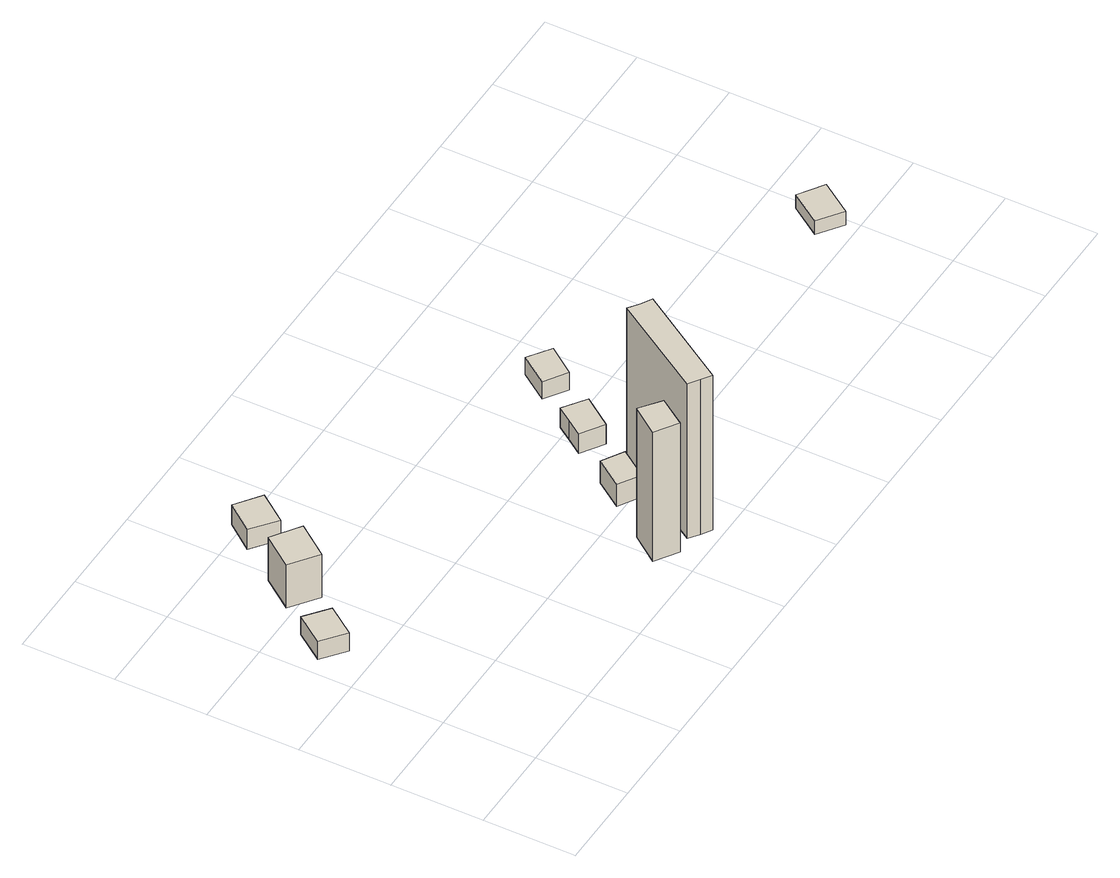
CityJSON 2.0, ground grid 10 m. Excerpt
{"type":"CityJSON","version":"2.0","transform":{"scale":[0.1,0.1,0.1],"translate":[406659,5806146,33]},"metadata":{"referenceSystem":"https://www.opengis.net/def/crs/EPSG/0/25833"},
"CityObjects":{
"building1":{"type":"Building","attributes":{"Gemeindeschluessel":"11000009","BezugspunktDach":"2200","function":"31001_1312","measuredHeight":2.26,"storeysAboveGround":1},"address":[{"country":"Germany","locality":"Berlin","thoroughfareNumber":"19","thoroughfareName":"Sportpromenade"}],"geometry":[{"type":"Solid","lod":"1","boundaries":[[[[0,1,2,3]],[[4,5,6,7]],[[4,7,3,2]],[[5,4,2,1]],[[6,5,1,0]],[[7,6,0,3]]]]}]},
"building2":{"type":"Building","attributes":{"Gemeindeschluessel":"11000009","BezugspunktDach":"2200","function":"31001_1312","measuredHeight":5.49,"storeysAboveGround":1},"address":[{"country":"Germany","locality":"Berlin","thoroughfareNumber":"19 (1)","thoroughfareName":"Sportpromenade"}],"geometry":[{"type":"Solid","lod":"1","boundaries":[[[[8,9,10,11]],[[12,13,14,15]],[[12,15,11,10]],[[13,12,10,9]],[[14,13,9,8]],[[15,14,8,11]]]]}]},
"building3":{"type":"Building","attributes":{"Gemeindeschluessel":"11000009","BezugspunktDach":"2200","function":"31001_1312","measuredHeight":2.49,"storeysAboveGround":1},"address":[{"country":"Germany","locality":"Berlin","thoroughfareNumber":"19 (2)","thoroughfareName":"Sportpromenade"}],"geometry":[{"type":"Solid","lod":"1","boundaries":[[[[16,17,18,19]],[[20,21,22,23]],[[20,23,19,18]],[[21,20,18,17]],[[22,21,17,16]],[[23,22,16,19]]]]}]},
"building4":{"type":"Building","attributes":{"Gemeindeschluessel":"11000009","BezugspunktDach":"2200","function":"31001_1312","measuredHeight":16.51,"storeysAboveGround":1},"address":[{"country":"Germany","locality":"Berlin","thoroughfareNumber":"21 (2)","thoroughfareName":"Sportpromenade"}],"geometry":[{"type":"Solid","lod":"1","boundaries":[[[[24,25,26,27]],[[28,29,30,31]],[[28,31,27,26]],[[29,28,26,25]],[[30,29,25,24]],[[31,30,24,27]]]]}]},
"building5":{"type":"Building","attributes":{"Gemeindeschluessel":"11000009","BezugspunktDach":"2200","function":"31001_1312","measuredHeight":2.75,"storeysAboveGround":1},"address":[{"country":"Germany","locality":"Berlin","thoroughfareNumber":"21 (3)","thoroughfareName":"Sportpromenade"}],"geometry":[{"type":"Solid","lod":"1","boundaries":[[[[32,33,34,35]],[[36,37,38,39]],[[36,39,35,34]],[[37,36,34,33]],[[38,37,33,32]],[[39,38,32,35]]]]}]},
"building6":{"type":"Building","attributes":{"Gemeindeschluessel":"11000009","BezugspunktDach":"2200","function":"31001_2000","measuredHeight":20.34,"storeysAboveGround":1},"address":[{"country":"Germany","locality":"Berlin","thoroughfareNumber":"21 (8)","thoroughfareName":"Sportpromenade"}],"geometry":[{"type":"Solid","lod":"1","boundaries":[[[[40,41,42,43,44,45]],[[46,47,48,49,50,51]],[[46,51,45,44]],[[47,46,44,43]],[[48,47,43,42]],[[49,48,42,41]],[[50,49,41,40]],[[51,50,40,45]]]]}]},
"building7":{"type":"Building","attributes":{"Gemeindeschluessel":"11000009","BezugspunktDach":"2200","function":"31001_1312","measuredHeight":2.62,"storeysAboveGround":1},"address":[{"country":"Germany","locality":"Berlin","thoroughfareNumber":"21 (4)","thoroughfareName":"Sportpromenade"}],"geometry":[{"type":"Solid","lod":"1","boundaries":[[[[52,53,54,55,56]],[[57,58,59,60,61]],[[57,61,56,55]],[[58,57,55,54]],[[59,58,54,53]],[[60,59,53,52]],[[61,60,52,56]]]]}]},
"building8":{"type":"Building","attributes":{"Gemeindeschluessel":"11000009","BezugspunktDach":"2200","function":"31001_1312","measuredHeight":2.5,"storeysAboveGround":1},"address":[{"country":"Germany","locality":"Berlin","thoroughfareNumber":"21 (5)","thoroughfareName":"Sportpromenade"}],"geometry":[{"type":"Solid","lod":"1","boundaries":[[[[62,63,64,65]],[[66,67,68,69]],[[66,69,65,64]],[[67,66,64,63]],[[68,67,63,62]],[[69,68,62,65]]]]}]},
"building9":{"type":"Building","attributes":{"Gemeindeschluessel":"11000009","BezugspunktDach":"2200","function":"31001_2000","measuredHeight":1.65,"storeysAboveGround":1},"address":[{"country":"Germany","locality":"Berlin","thoroughfareNumber":"21 (10)","thoroughfareName":"Sportpromenade"}],"geometry":[{"type":"Solid","lod":"1","boundaries":[[[[70,71,72,73]],[[74,75,76,77]],[[74,77,73,72]],[[75,74,72,71]],[[76,75,71,70]],[[77,76,70,73]]]]}]}
},
"vertices":[
[34,221,40],[56,252,40],[31,272,40],[9,241,40],[31,272,17],[56,252,17],[34,221,17],[9,241,17],
[87,281,71],[113,316,71],[83,337,71],[58,303,71],[83,337,16],[113,316,16],[87,281,16],[58,303,16],
[137,354,42],[160,385,42],[133,405,42],[110,375,42],[133,405,17],[160,385,17],[137,354,17],[110,375,17],
[309,18,181],[329,47,181],[307,64,181],[285,34,181],[307,64,16],[329,47,16],[309,18,16],[285,34,16],
[359,88,43],[380,118,43],[357,132,43],[336,102,43],[357,132,15],[380,118,15],[359,88,15],[336,102,15],
[341,14,213],[352,7,213],[417,109,213],[405,116,213],[394,124,213],[330,22,213],[394,124,15],[405,116,15],[417,109,15],[352,7,15],[341,14,15],[330,22,15],
[407,154,40],[430,186,40],[406,203,40],[395,187,40],[383,170,40],[395,187,15],[406,203,15],[430,186,15],[407,154,15],[383,170,15],
[455,221,38],[477,251,38],[453,268,38],[431,237,38],[453,268,16],[477,251,16],[455,221,16],[431,237,16],
[794,113,23],[818,148,23],[791,166,23],[768,132,23],[791,166,6],[818,148,6],[794,113,6],[768,132,6]
]}
